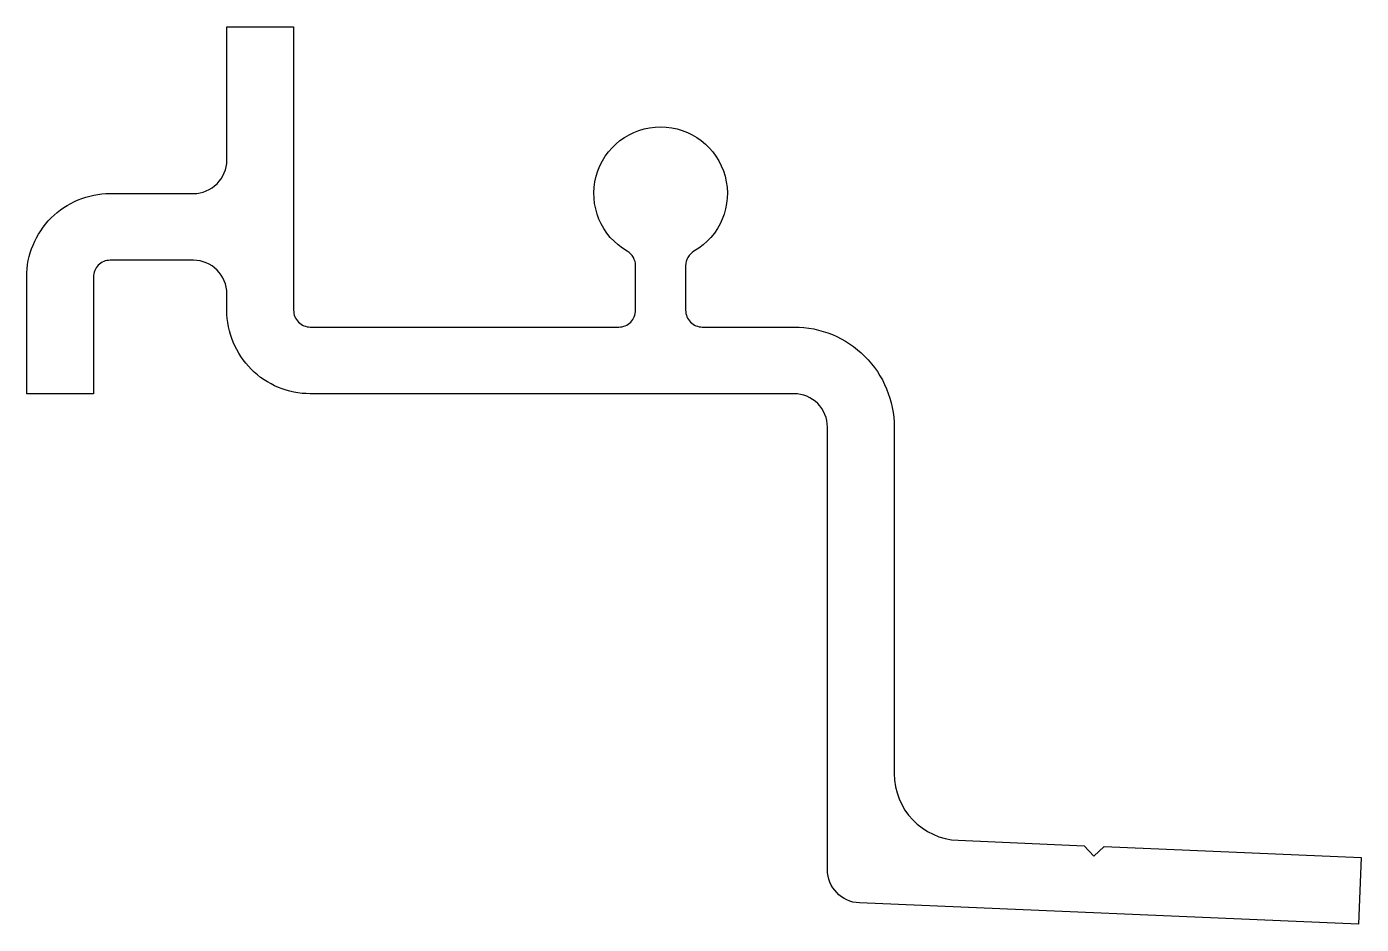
# Model space of a CAD drawing. Extents: x 1419 to 1459, y -19.4 to 7.5.
import ezdxf

# ---------------------------------------------------------------- set-up
doc = ezdxf.new("R2010")
doc.units = 0
doc.header["$LTSCALE"] = 15
doc.layers.get('0').update_dxf_attribs({"linetype": 'CONTINUOUS'})

msp = doc.modelspace()

# ---------------------------------------------------------------- linework, layer by layer
msp.add_lwpolyline([(1421.54, 2.451), (1424.04, 2.451, 0.414214), (1425.04, 3.451), (1425.04, 7.451), (1427.04, 7.451), (1427.04, -1.049, 0.414214), (1427.54, -1.549), (1436.79, -1.549, 0.414214), (1437.29, -1.049), (1437.29, 0.285, 0.267949), (1437.04, 0.719, -3.732051), (1439.04, 0.719, 0.267949), (1438.79, 0.285), (1438.79, -1.049, 0.414214), (1439.29, -1.549), (1442.04, -1.549, -0.414214), (1445.04, -4.549), (1445.04, -14.933, 0.401724), (1446.955, -16.931), (1450.735, -17.093), (1451.022, -17.406), (1451.335, -17.119), (1459.04, -17.449), (1458.955, -19.448), (1443.998, -18.807, -0.401724), (1443.04, -17.807), (1443.04, -4.549, 0.414214), (1442.04, -3.549), (1427.54, -3.549, -0.414214), (1425.04, -1.049), (1425.04, -0.549, 0.414214), (1424.04, 0.451), (1421.54, 0.451, 0.414214), (1421.04, -0.049), (1421.04, -3.549), (1419.04, -3.549), (1419.04, -0.049, -0.414214)], format="xyb", close=True)

doc.saveas('drawing.dxf')
